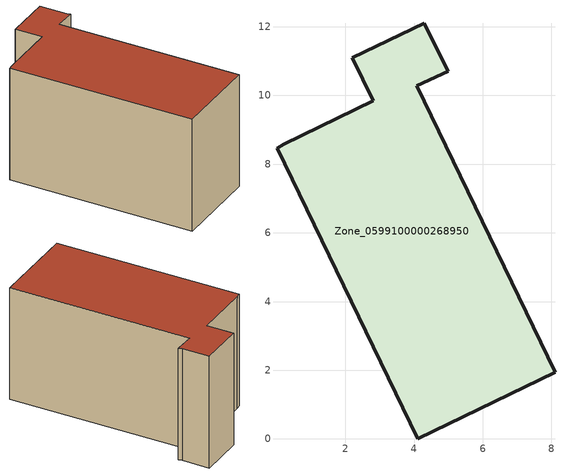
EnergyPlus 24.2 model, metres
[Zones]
Zone_0599100000268950
 floor ground (C_G): 4.9,10.86 5,10.7 4.07,10.28 8.1,1.95 4.1,0 0.01,8.46 0.2,8.58 2.81,9.85 2.21,11.1 4.29,12.11 z0
 wall outside (C_F): 4.1,0 8.1,1.95 4.07,10.28 5,10.7 4.9,10.86 4.29,12.11 2.21,11.1 2.81,9.85 0.2,8.58 0.01,8.46 4.1,0 z0:5.87
 roof outside (C_R): 0.2,8.58 0.01,8.46 4.1,0 8.1,1.95 4.07,10.28 5,10.7 4.9,10.86 4.29,12.11 2.21,11.1 2.81,9.85 z5.87
[BUILDING]
Pand.0599100000268950: North Axis=0; Terrain=City; Loads Convergence Tolerance Value=0.04; Temperature Convergence Tolerance Value=0.4; Solar Distribution=FullExterior; Maximum Number of Warmup Days=25; Minimum Number of Warmup Days=1
[Site:Location]
Rotterdam.The.Hague.AP_ZH_NLD Design_Conditions: Latitude=51.96; Longitude=4.45; Time Zone=1; Elevation=-4.5
[SITE:GROUNDTEMPERATURE:BUILDINGSURFACE]
18, 18, 18, 18, 18, 18, 18, 18, 18, 18, 18, 18
[MATERIAL] Thermal Absorptance=0.9; Solar Absorptance=0.7; Visible Absorptance=0.7
Name | Roughness | Thickness | Conductivity | Density | Specific Heat
G.TI.1946-1964 | MediumSmooth | 0.15 | 1 | 540 | 1210
F.TI.1946-1964 | Rough | 0.3 | 0.857143 | 1920 | 840
R.TI.1946-1964 | MediumRough | 0.2 | 0.277778 | 1500 | 1000
[CONSTRUCTION]
C_G: G.TI.1946-1964
C_F: F.TI.1946-1964
C_R: R.TI.1946-1964
[ZONE]
Zone_0599100000268950: Type=1; Multiplier=1; Ceiling Height=Autocalculate; Volume=Autocalculate; Floor Area=autocalculate; Part of Total Floor Area=Yes
[ZONEINFILTRATION:DESIGNFLOWRATE]
Infil_Zone_0599100000268950: Zone or ZoneList or Space or SpaceList=Zone_0599100000268950; Schedule=AlwaysOn; Design Flow Rate Calculation Method=Flow/Area; Flow Rate per Floor Area=0.003; Constant Term Coefficient=1; Temperature Term Coefficient=0; Velocity Term Coefficient=0; Velocity Squared Term Coefficient=0
[HVACTEMPLATE:ZONE:IDEALLOADSAIRSYSTEM]
Zone_0599100000268950: Maximum Heating Supply Air Temperature=50; Minimum Cooling Supply Air Temperature=13; Maximum Heating Supply Air Humidity Ratio=0.0156; Minimum Cooling Supply Air Humidity Ratio=0.0077; Heating Limit=NoLimit; Cooling Limit=NoLimit; Dehumidification Control Type=ConstantSensibleHeatRatio; Cooling Sensible Heat Ratio=0.7; Dehumidification Setpoint=60; Humidification Control Type=None; Humidification Setpoint=30; Outdoor Air Method=None; Outdoor Air Flow Rate per Person=0.00944; Outdoor Air Flow Rate per Zone Floor Area=0; Outdoor Air Flow Rate per Zone=0; Demand Controlled Ventilation Type=None; Outdoor Air Economizer Type=NoEconomizer; Heat Recovery Type=None; Sensible Heat Recovery Effectiveness=0.7; Latent Heat Recovery Effectiveness=0.65
[ZONECONTROL:THERMOSTAT]
ThermostatControl_Zone_0599100000268950: Zone or ZoneList=Zone_0599100000268950; Control Type Schedule=DualSetpointControlType; Control 1=Thermostat_Zone_0599100000268950; Temperature Difference Between Cutout And Setpoint=0
[THERMOSTATSETPOINT:DUALSETPOINT]
Thermostat_Zone_0599100000268950: Heating Setpoint Temperature Schedule=HeatingSetpoint_Zone_0599100000268950; Cooling Setpoint Temperature Schedule=CoolingSetpoint_Zone_0599100000268950
[SCHEDULE:COMPACT]
HeatingSetpoint_Zone_0599100000268950: Through: 12/31, For: AllDays, Until: 24:00, 21
CoolingSetpoint_Zone_0599100000268950: Through: 12/31, For: AllDays, Until: 24:00, 24
DualSetpointControlType: Through: 12/31, For: AllDays, Until: 24:00, 4
AlwaysOn: Through: 12/31, For: AllDays, Until: 24:00, 1
